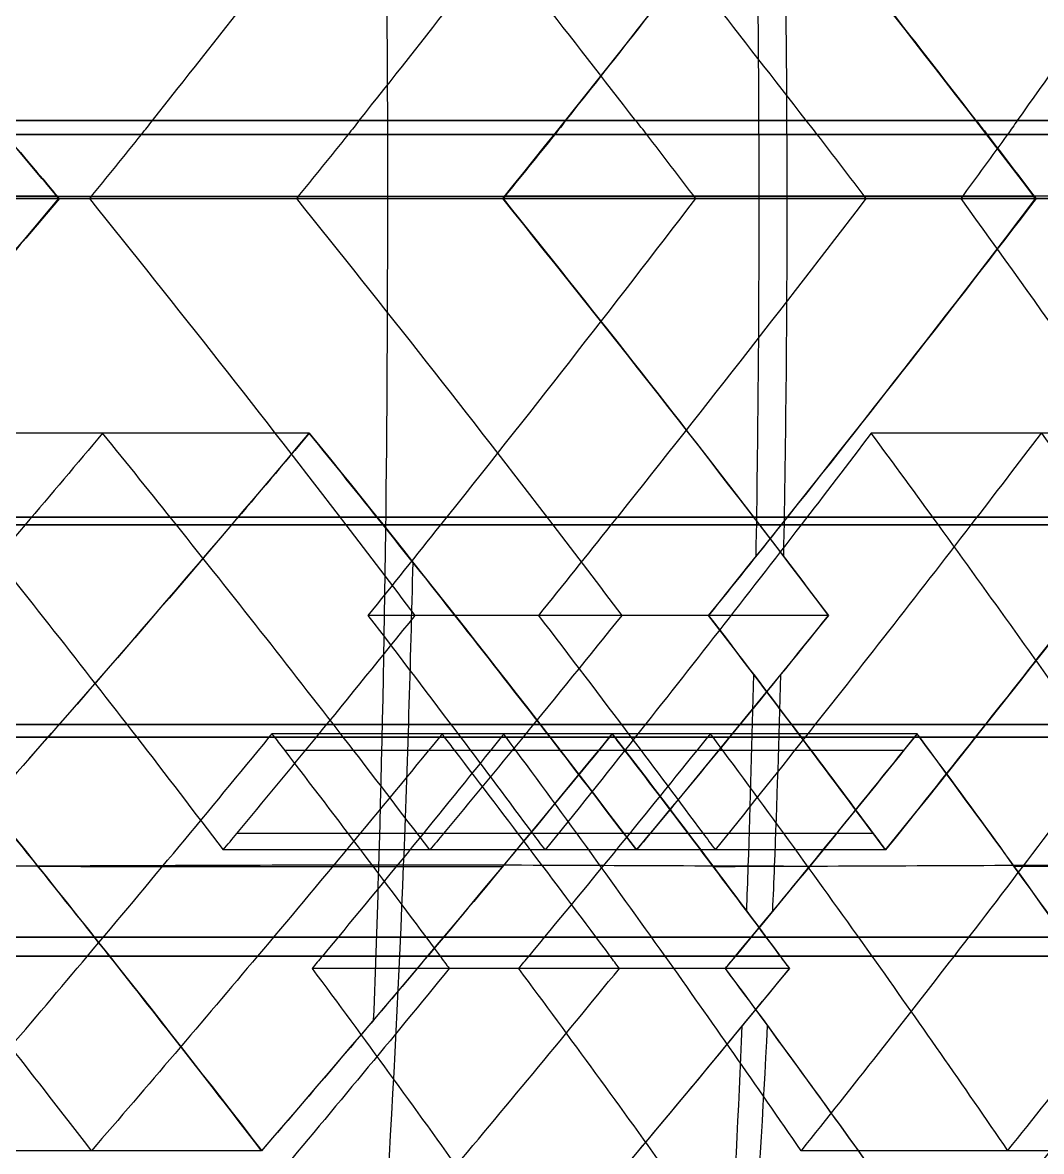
# Model space of a CAD drawing. Header units: millimetres. Extents: x -184 to 184, y -148 to 146.
# Drawn here: x 65.21 to 81.03, y -15.79 to 1.73 of the extents above; entities that cross this region are included whole.
import ezdxf

# ---------------------------------------------------------------- set-up
doc = ezdxf.new("R2010")
doc.units = ezdxf.units.MM
doc.header["$MEASUREMENT"] = 0
doc.layers.add('Helping lines', color=7, linetype='Continuous', true_color=0xc80000)
doc.layers.add('Tyre', color=7, linetype='Continuous', true_color=0x000000)

msp = doc.modelspace()

# ---------------------------------------------------------------- linework, layer by layer
at = {"layer": 'Helping lines'}
msp.add_line((184.089, -1), (-184.089, -1), dxfattribs=at)
at = {"layer": 'Helping lines', "extrusion": (0, 1, 0)}
msp.add_circle((0, 0, -1), 127, dxfattribs=at)
at = {"layer": 'Tyre'}
for p, q in [((73.645, 0.212, -111.089), (67.229, 0.212, -103.202)), ((80.015, 0.212, 106.593), (74.732, 0.212, 97.906)), ((88.086, 0.212, 100.027), (80.655, 0.212, 93.087)), ((73.478, -0.006, -111.214), (67.061, -0.006, -103.327)), ((80.188, -0.006, 106.477), (74.906, -0.006, 97.79)), ((87.937, -0.006, 100.173), (80.506, -0.006, 93.233)), ((65.775, -1.001, -115.929), (61.725, -1.001, -106.603)), ((72.673, -1.001, -111.734), (66.256, -1.001, -103.847)), ((80.948, -1.001, 105.893), (75.665, -1.001, 97.206)), ((87.21, -1.001, 100.798), (79.78, -1.001, 93.858)), ((69.665, -4.641, -113.557), (63.248, -4.641, -105.671)), ((83.673, -4.641, 103.669), (78.391, -4.641, 94.982)), ((68.46, -6.065, -114.236), (62.043, -6.065, -106.349)), ((70.812, -6.065, -112.808), (64.395, -6.065, -104.921)), ((76.656, -6.065, -108.949), (70.239, -6.065, -101.063)), ((76.99, -6.065, 108.713), (71.708, -6.065, 100.026)), ((82.583, -6.065, 104.499), (77.3, -6.065, 95.812)), ((84.716, -6.065, 102.761), (79.434, -6.065, 94.074)), ((75.864, -7.469, 109.447), (70.581, -7.469, 100.76)), ((77.725, -7.469, -108.134), (71.309, -7.469, -100.247)), ((65.61, -9.358, -115.727), (59.193, -9.358, -107.84)), ((73.403, -9.358, -110.998), (66.986, -9.358, -103.111)), ((74.328, -9.358, 110.401), (69.045, -9.358, 101.714)), ((74.369, -9.308, 110.376), (69.086, -9.308, 101.689)), ((74.408, -9.358, 110.347), (69.125, -9.358, 101.66)), ((76.192, -9.358, -109.114), (69.776, -9.358, -101.227)), ((77.301, -9.358, 108.331), (72.018, -9.358, 99.644)), ((79.06, -9.358, -107.063), (72.644, -9.358, -99.176)), ((79.101, -9.308, -107.036), (72.684, -9.308, -99.15)), ((79.138, -9.358, -107.006), (72.722, -9.358, -99.119)), ((80.01, -9.358, 106.334), (74.727, -9.358, 97.647)), ((74.567, -9.566, 110.227), (69.284, -9.566, 101.54)), ((78.894, -9.566, -107.173), (72.477, -9.566, -99.286)), ((74.959, -10.851, -109.864), (68.543, -10.851, -101.977)), ((78.42, -10.851, 107.421), (73.137, -10.851, 98.734)), ((74.744, -11.109, -109.991), (68.328, -11.109, -102.104)), ((78.612, -11.109, 107.261), (73.329, -11.109, 98.574)), ((66.564, -12.755, 115.022), (61.281, -12.755, 106.335)), ((71.505, -12.755, 112.017), (66.222, -12.755, 103.33)), ((76.285, -12.755, -108.805), (69.869, -12.755, -100.918)), ((76.978, -12.755, 108.316), (71.695, -12.755, 99.629)), ((81.606, -12.755, -104.887), (75.189, -12.755, -97)), ((86.092, -12.755, -101.237), (79.675, -12.755, -93.35)), ((76.125, -12.948, -108.9), (69.709, -12.948, -101.013)), ((77.121, -12.948, 108.197), (71.839, -12.948, 99.51)), ((68.925, -15.776, 113.34), (63.643, -15.776, 104.653)), ((83.717, -15.776, -102.9), (77.3, -15.776, -95.013))]:
    msp.add_line(p, q, dxfattribs=at)
at = {"layer": 'Tyre', "extrusion": (1.65375e-16, 1, 0)}
msp.add_circle((-0.002, 0, 0.212), 128.897, dxfattribs=at)
at = {"layer": 'Tyre', "extrusion": (0, 1, 0)}
for centre, radius in [((-0.002, 0, -0.006), 128.908), ((-0.002, 0, -5.943), 124.819), ((-0.002, 0, -6.065), 128.817), ((-0.002, 0, -9.163), 124.692), ((-0.002, 0, -9.358), 128.687), ((-0.002, 0, -12.46), 124.497), ((-0.002, 0, -12.755), 128.486)]:
    msp.add_circle(centre, radius, dxfattribs=at)
at = {"layer": 'Tyre', "extrusion": (5.68862e-17, 1, 0)}
msp.add_circle((-0.002, 0, -1), 124.906, dxfattribs=at)
at = {"layer": 'Tyre'}
msp.add_rational_spline([(124.908, -1), (124.899, 0.648), (124.852, 3.37), (124.703, 7.19), (124.51, 10.476), (124.241, 13.803), (123.885, 17.123), (123.447, 20.287), (122.914, 23.337), (122.382, 25.762), (121.876, 27.676), (121.473, 29.022), (121.019, 30.364), (120.504, 31.689), (119.916, 32.98), (119.282, 34.161), (118.6, 35.23), (117.867, 36.188), (117.08, 37.039), (116.233, 37.786), (115.316, 38.436), (114.316, 38.994), (113.29, 39.429), (112.303, 39.744), (111.37, 39.972), (110.434, 40.151), (109.448, 40.297), (108.053, 40.454), (106.229, 40.583), (104.168, 40.664), (102.469, 40.714), (100.862, 40.765), (98.576, 40.845), (95.534, 40.953), (92.055, 41.027), (88.75, 41.006), (85.989, 40.877), (83.68, 40.669), (81.135, 40.355), (78.503, 39.914), (75.856, 39.4), (73.023, 38.814), (69.451, 38.037), (65.86, 37.301), (63.547, 36.882), (62.11, 36.639), (60.938, 36.448), (59.572, 36.216), (58.351, 35.988), (57.164, 35.736), (56.018, 35.449), (54.92, 35.119), (53.877, 34.739), (52.894, 34.3), (52.008, 33.814), (51.259, 33.315), (50.623, 32.811), (50.04, 32.273), (49.446, 31.644), (48.829, 30.902), (48.177, 30.029), (47.482, 29.009), (46.733, 27.826), (45.919, 26.462), (45.033, 24.906), (44.425, 23.8), (44.107, 23.214), (43.548, 22.185), (42.425, 21.852), (41.395, 22.411), (40.365, 22.97), (40.033, 24.094), (40.592, 25.123), (40.918, 25.724), (41.546, 26.866), (42.468, 28.485), (43.332, 29.934), (44.151, 31.225), (44.937, 32.377), (45.928, 33.701), (46.949, 34.867), (48.028, 35.859), (48.719, 36.406), (49.341, 36.845), (50.085, 37.323), (51.104, 37.882), (52.367, 38.446), (54.076, 39.07), (56.246, 39.655), (58.964, 40.183), (61.016, 40.511), (62.851, 40.821), (64.209, 41.067), (65.356, 41.291), (65.845, 41.388)], [1, 1, 1, 1, 1, 1, 1, 1, 1, 1, 1, 1, 1, 1, 1, 1, 1, 1, 1, 1, 1, 1, 1, 1, 1, 1, 1, 1, 1, 1, 1, 1, 1, 1, 1, 1, 1, 1, 1, 1, 1, 1, 1, 1, 1, 1, 1, 1, 1, 1, 1, 1, 1, 1, 1, 1, 1, 1, 1, 1, 1, 1, 1, 1, 1, 1, 1, 0.804737854124, 0.804737854124, 1, 0.804737854124, 0.804737854124, 1, 1, 1, 1, 1, 1, 1, 1, 1, 1, 1, 1, 1, 1, 1, 1, 1, 1, 1, 1, 1, 1, 1], degree=3, knots=[108.808161, 108.808161, 108.808161, 108.808161, 113.797806, 117.050963, 120.384493, 123.764065, 127.157029, 130.495748, 133.432543, 136.531448, 138.010553, 139.427952, 140.785725, 142.299625, 143.730997, 145.080211, 146.354941, 147.566982, 148.730546, 149.859582, 150.982584, 152.130155, 153.322278, 154.351013, 155.264868, 156.228395, 157.237577, 158.282271, 160.478196, 162.77302, 164.528358, 165.625496, 167.63875, 171.454833, 174.845134, 178.172394, 181.46365, 183.210579, 185.191777, 189.227557, 191.289376, 193.356007, 197.987497, 202.358965, 204.453946, 205.107121, 206.770472, 208.049456, 209.304378, 210.53038, 211.723419, 212.88081, 214.002049, 215.083552, 216.138252, 217.057687, 217.805612, 218.594294, 219.457372, 220.42327, 221.517158, 222.754637, 224.159674, 225.759065, 227.563848, 229.580823, 229.580823, 229.580823, 232.751771, 232.751771, 232.751771, 235.92272, 235.92272, 235.92272, 237.99271, 239.869536, 241.564302, 243.099876, 244.499475, 245.786993, 248.107402, 249.180378, 250.222553, 250.775012, 251.486183, 252.898229, 254.292224, 255.672174, 258.401626, 261.089395, 264.054222, 264.696193, 266.723908, 268.233507, 268.233507, 268.233507, 268.233507], dxfattribs=at)
for points, knots in [([(70.665, -13.749, 112.468), (70.696, -12.954, 112.519), (70.839, -8.694, 112.768), (70.92, -0.961, 112.979), (70.841, 6.745, 112.769), (70.696, 10.979, 112.519), (70.666, 11.747, 112.469)], [30.013322, 30.013322, 30.013322, 30.013322, 32.39871, 42.799028, 53.199346, 55.50591, 55.50591, 55.50591, 55.50591]), ([(60.254, 5.467, -118.758), (61.182, 4.4, -118.33), (62.1, 3.333, -117.881), (63.942, 1.177, -116.94), (64.864, 0.087, -116.446), (65.786, -1.001, -115.95)], [-373.109176, -373.109176, -373.109176, -373.109176, -368.676402, -368.676402, -364.144796, -364.144796, -364.144796, -364.144796]), ([(67.229, 0.212, -103.202), (68.251, 1.495, -102.513), (69.255, 2.78, -101.799), (70.241, 4.065, -101.062), (70.599, 4.532, -100.793), (70.955, 5, -100.522), (71.309, 5.467, -100.247)], [-613.876934, -613.876934, -613.876934, -613.876934, -608.53853, -608.53853, -608.53853, -606.596371, -606.596371, -606.596371, -606.596371]), ([(74.517, 5.467, -104.19), (74.163, 5, -104.465), (73.807, 4.532, -104.737), (73.449, 4.065, -105.005), (72.464, 2.78, -105.743), (71.459, 1.495, -106.456), (70.437, 0.212, -107.146)], [606.596371, 606.596371, 606.596371, 606.596371, 608.53853, 608.53853, 608.53853, 613.876934, 613.876934, 613.876934, 613.876934]), ([(74.732, 0.212, 97.906), (73.74, 1.495, 98.638), (72.731, 2.78, 99.346), (71.706, 4.065, 100.027), (71.333, 4.532, 100.275), (70.958, 5, 100.519), (70.581, 5.467, 100.76)], [-613.876934, -613.876934, -613.876934, -613.876934, -608.53853, -608.53853, -608.53853, -606.596371, -606.596371, -606.596371, -606.596371]), ([(73.222, 5.467, 105.104), (73.6, 5, 104.863), (73.975, 4.532, 104.618), (74.348, 4.065, 104.371), (75.373, 2.78, 103.689), (76.381, 1.495, 102.982), (77.373, 0.212, 102.25)], [606.596371, 606.596371, 606.596371, 606.596371, 608.53853, 608.53853, 608.53853, 613.876934, 613.876934, 613.876934, 613.876934]), ([(77.725, 5.467, -108.133), (77.371, 5, -108.408), (77.015, 4.532, -108.68), (76.657, 4.065, -108.948), (75.672, 2.78, -109.686), (74.667, 1.495, -110.4), (73.645, 0.212, -111.089)], [606.596371, 606.596371, 606.596371, 606.596371, 608.53853, 608.53853, 608.53853, 613.876934, 613.876934, 613.876934, 613.876934]), ([(75.864, 5.467, 109.447), (76.241, 5, 109.206), (76.616, 4.532, 108.962), (76.989, 4.065, 108.714), (78.014, 2.78, 108.033), (79.023, 1.495, 107.325), (80.015, 0.212, 106.593)], [606.596371, 606.596371, 606.596371, 606.596371, 608.53853, 608.53853, 608.53853, 613.876934, 613.876934, 613.876934, 613.876934]), ([(84.295, 5.467, 89.603), (83.982, 5, 89.924), (83.666, 4.532, 90.241), (83.348, 4.065, 90.556), (82.472, 2.78, 91.421), (81.574, 1.495, 92.265), (80.655, 0.212, 93.087)], [-875.802513, -875.802513, -875.802513, -875.802513, -873.860353, -873.860353, -873.860353, -868.521949, -868.521949, -868.521949, -868.521949]), ([(76.603, -6.553, 108.973), (76.635, -4.691, 109.024), (76.665, -0.988, 109.071), (76.632, 2.715, 109.021), (76.601, 4.55, 108.97)], [37.215222, 37.215222, 37.215222, 37.215222, 42.799028, 48.303322, 48.303322, 48.303322, 48.303322]), ([(77.031, -6.553, -108.671), (77.068, -4.691, -108.718), (77.102, -0.988, -108.763), (77.065, 2.715, -108.715), (77.028, 4.55, -108.668)], [37.215222, 37.215222, 37.215222, 37.215222, 42.799028, 48.303322, 48.303322, 48.303322, 48.303322]), ([(65.775, -1.001, -115.929), (65.499, -0.669, -116.089), (65.221, -0.337, -116.247), (64.943, -0.006, -116.404), (64.882, 0.067, -116.438), (64.819, 0.14, -116.469), (64.755, 0.212, -116.495)], [866.838133, 866.838133, 866.838133, 866.838133, 868.219821, 868.219821, 868.219821, 868.521949, 868.521949, 868.521949, 868.521949]), ([(66.256, -1.001, -103.847), (66.526, -0.669, -103.675), (66.794, -0.337, -103.502), (67.061, -0.006, -103.327), (67.119, 0.067, -103.289), (67.176, 0.14, -103.247), (67.229, 0.212, -103.202)], [-615.56075, -615.56075, -615.56075, -615.56075, -614.179061, -614.179061, -614.179061, -613.876934, -613.876934, -613.876934, -613.876934]), ([(70.437, 0.212, -107.146), (70.384, 0.14, -107.19), (70.328, 0.067, -107.232), (70.269, -0.006, -107.27), (70.002, -0.337, -107.445), (69.734, -0.669, -107.619), (69.465, -1.001, -107.791)], [613.876934, 613.876934, 613.876934, 613.876934, 614.179061, 614.179061, 614.179061, 615.56075, 615.56075, 615.56075, 615.56075]), ([(73.645, 0.212, -111.089), (73.592, 0.14, -111.134), (73.536, 0.067, -111.175), (73.478, -0.006, -111.214), (73.21, -0.337, -111.389), (72.942, -0.669, -111.562), (72.673, -1.001, -111.734)], [613.876934, 613.876934, 613.876934, 613.876934, 614.179061, 614.179061, 614.179061, 615.56075, 615.56075, 615.56075, 615.56075]), ([(75.665, -1.001, 97.206), (75.413, -0.669, 97.402), (75.16, -0.337, 97.597), (74.906, -0.006, 97.79), (74.85, 0.067, 97.832), (74.792, 0.14, 97.871), (74.732, 0.212, 97.906)], [-615.56075, -615.56075, -615.56075, -615.56075, -614.179061, -614.179061, -614.179061, -613.876934, -613.876934, -613.876934, -613.876934]), ([(77.373, 0.212, 102.25), (77.433, 0.14, 102.214), (77.491, 0.067, 102.175), (77.547, -0.006, 102.133), (77.801, -0.337, 101.94), (78.055, -0.669, 101.746), (78.307, -1.001, 101.549)], [613.876934, 613.876934, 613.876934, 613.876934, 614.179061, 614.179061, 614.179061, 615.56075, 615.56075, 615.56075, 615.56075]), ([(80.655, 0.212, 93.087), (80.609, 0.14, 93.139), (80.559, 0.067, 93.187), (80.506, -0.006, 93.233), (80.265, -0.337, 93.443), (80.023, -0.669, 93.651), (79.78, -1.001, 93.858)], [-868.521949, -868.521949, -868.521949, -868.521949, -868.219821, -868.219821, -868.219821, -866.838133, -866.838133, -866.838133, -866.838133]), ([(80.015, 0.212, 106.593), (80.075, 0.14, 106.558), (80.133, 0.067, 106.519), (80.188, -0.006, 106.477), (80.443, -0.337, 106.284), (80.696, -0.669, 106.089), (80.948, -1.001, 105.893)], [613.876934, 613.876934, 613.876934, 613.876934, 614.179061, 614.179061, 614.179061, 615.56075, 615.56075, 615.56075, 615.56075]), ([(65.753, -0.962, -115.968), (65.025, -0.962, -116.355), (62.313, -0.961, -117.831), (57.767, -0.961, -120.223), (51.354, -0.961, -123.064), (45.408, -0.961, -125.37), (41.554, -0.962, -126.655), (39.865, -0.962, -127.177)], [-14.866618, -14.866618, -14.866618, -14.866618, -12.684102, -5.796303, 1.091495, 7.979294, 13.26091, 13.26091, 13.26091, 13.26091]), ([(44.107, -25.214), (44.425, -25.8), (45.033, -26.906), (45.919, -28.462), (46.733, -29.826), (47.482, -31.009), (48.177, -32.029), (48.829, -32.902), (49.446, -33.644), (50.04, -34.273), (50.623, -34.811), (51.259, -35.315), (52.008, -35.814), (52.894, -36.3), (53.877, -36.739), (54.92, -37.119), (56.018, -37.449), (57.164, -37.736), (58.351, -37.988), (59.572, -38.216), (60.938, -38.448), (62.11, -38.639), (63.547, -38.882), (65.86, -39.301), (69.451, -40.037), (73.023, -40.814), (75.856, -41.4), (78.503, -41.914), (81.135, -42.355), (83.68, -42.669), (85.989, -42.877), (88.75, -43.006), (92.055, -43.027), (95.534, -42.953), (98.576, -42.845), (100.862, -42.765), (102.469, -42.714), (104.168, -42.664), (106.229, -42.583), (108.053, -42.454), (109.448, -42.297), (110.434, -42.151), (111.37, -41.972), (112.303, -41.744), (113.29, -41.429), (114.316, -40.994), (115.316, -40.436), (116.233, -39.786), (117.08, -39.039), (117.867, -38.188), (118.6, -37.23), (119.282, -36.161), (119.916, -34.98), (120.504, -33.689), (121.019, -32.364), (121.473, -31.022), (121.876, -29.676), (122.382, -27.762), (122.914, -25.337), (123.447, -22.287), (123.885, -19.123), (124.241, -15.803), (124.51, -12.476), (124.703, -9.19), (124.852, -5.37), (124.899, -2.648), (124.908, -1)], [-120.649004, -120.649004, -120.649004, -120.649004, -118.650702, -116.862627, -115.278043, -113.886013, -112.659991, -111.57623, -110.619273, -109.764185, -108.982805, -108.241804, -107.330881, -106.285945, -105.214455, -104.103595, -102.956919, -101.774926, -100.560273, -99.316969, -98.049825, -96.401874, -95.754745, -93.679159, -89.348161, -84.759548, -82.712049, -80.669318, -76.6709, -74.708043, -72.977287, -69.716501, -66.420043, -63.061128, -59.280374, -57.285758, -56.198777, -54.459689, -52.18611, -50.010515, -48.975492, -47.975653, -47.021046, -46.115651, -45.09644, -43.915354, -42.778406, -41.665801, -40.547217, -39.394425, -38.193605, -36.930675, -35.593952, -34.175832, -32.675947, -31.330744, -29.926467, -28.461055, -25.390839, -22.481232, -19.173422, -15.811868, -12.463584, -9.160915, -5.937875, -0.994422, -0.994422, -0.994422, -0.994422]), ([(56.826, -0.962, 120.594), (57.563, -0.962, 120.222), (60.332, -0.961, 118.858), (64.908, -0.961, 116.523), (70.927, -0.961, 112.922), (76.24, -0.961, 109.394), (79.512, -0.962, 106.986), (80.913, -0.962, 105.908)], [-14.866618, -14.866618, -14.866618, -14.866618, -12.684102, -5.796303, 1.091495, 7.979294, 13.26091, 13.26091, 13.26091, 13.26091]), ([(65.786, -1.001, -115.95), (64.86, -2.089, -116.437), (63.939, -3.178, -116.934), (62.098, -5.335, -117.878), (61.181, -6.402, -118.329), (60.254, -7.469, -118.758)], [-364.144796, -364.144796, -364.144796, -364.144796, -359.613713, -359.613713, -355.180501, -355.180501, -355.180501, -355.180501]), ([(60.254, -7.469, -118.758), (60.661, -7.001, -118.57), (61.067, -6.533, -118.379), (61.47, -6.065, -118.184), (62.928, -4.375, -117.48), (64.363, -2.687, -116.727), (65.775, -1.001, -115.929)], [857.873838, 857.873838, 857.873838, 857.873838, 859.818454, 859.818454, 859.818454, 866.838133, 866.838133, 866.838133, 866.838133]), ([(71.309, -7.469, -100.247), (70.955, -7.001, -100.522), (70.598, -6.533, -100.794), (70.239, -6.065, -101.063), (68.944, -4.375, -102.033), (67.615, -2.687, -102.961), (66.256, -1.001, -103.847)], [-624.525045, -624.525045, -624.525045, -624.525045, -622.580428, -622.580428, -622.580428, -615.56075, -615.56075, -615.56075, -615.56075]), ([(69.465, -1.001, -107.791), (70.824, -2.687, -106.904), (72.152, -4.375, -105.976), (73.447, -6.065, -105.006), (73.806, -6.533, -104.737), (74.163, -7.001, -104.465), (74.517, -7.469, -104.19)], [615.56075, 615.56075, 615.56075, 615.56075, 622.580428, 622.580428, 622.580428, 624.525045, 624.525045, 624.525045, 624.525045]), ([(70.581, -7.469, 100.76), (70.959, -7.001, 100.519), (71.334, -6.533, 100.274), (71.708, -6.065, 100.026), (73.056, -4.375, 99.13), (74.375, -2.687, 98.189), (75.665, -1.001, 97.206)], [-624.525045, -624.525045, -624.525045, -624.525045, -622.580428, -622.580428, -622.580428, -615.56075, -615.56075, -615.56075, -615.56075]), ([(72.673, -1.001, -111.734), (74.032, -2.687, -110.848), (75.36, -4.375, -109.919), (76.656, -6.065, -108.949), (77.015, -6.533, -108.681), (77.371, -7.001, -108.409), (77.725, -7.469, -108.134)], [615.56075, 615.56075, 615.56075, 615.56075, 622.580428, 622.580428, 622.580428, 624.525045, 624.525045, 624.525045, 624.525045]), ([(94.603, -0.962, -93.928), (94.006, -0.962, -94.498), (91.793, -0.961, -96.65), (88.061, -0.961, -100.18), (82.652, -0.961, -104.646), (77.548, -0.961, -108.47), (74.184, -0.962, -110.747), (72.699, -0.962, -111.706)], [-14.866618, -14.866618, -14.866618, -14.866618, -12.684102, -5.796303, 1.091495, 7.979294, 13.26091, 13.26091, 13.26091, 13.26091]), ([(78.307, -1.001, 101.549), (77.016, -2.687, 102.533), (75.697, -4.375, 103.474), (74.349, -6.065, 104.37), (73.976, -6.533, 104.618), (73.6, -7.001, 104.863), (73.222, -7.469, 105.104)], [615.56075, 615.56075, 615.56075, 615.56075, 622.580428, 622.580428, 622.580428, 624.525045, 624.525045, 624.525045, 624.525045]), ([(80.948, -1.001, 105.893), (79.658, -2.687, 106.876), (78.338, -4.375, 107.817), (76.99, -6.065, 108.713), (76.617, -6.533, 108.961), (76.241, -7.001, 109.206), (75.864, -7.469, 109.447)], [615.56075, 615.56075, 615.56075, 615.56075, 622.580428, 622.580428, 622.580428, 624.525045, 624.525045, 624.525045, 624.525045]), ([(79.78, -1.001, 93.858), (81.005, -2.687, 92.795), (82.195, -4.375, 91.695), (83.346, -6.065, 90.557), (83.665, -6.533, 90.242), (83.982, -7.001, 89.924), (84.295, -7.469, 89.603)], [-866.838133, -866.838133, -866.838133, -866.838133, -859.818454, -859.818454, -859.818454, -857.873838, -857.873838, -857.873838, -857.873838]), ([(66.457, -4.641, -109.614), (66.057, -5.116, -109.844), (65.656, -5.59, -110.07), (65.252, -6.065, -110.293), (64.314, -7.165, -110.809), (63.364, -8.263, -111.306), (62.401, -9.358, -111.784), (61.887, -9.942, -112.039), (61.37, -10.526, -112.288), (60.848, -11.109, -112.531)], [638.549343, 638.549343, 638.549343, 638.549343, 640.53408, 640.53408, 640.53408, 645.138142, 645.138142, 645.138142, 647.595223, 647.595223, 647.595223, 647.595223]), ([(63.248, -4.641, -105.671), (63.633, -5.115, -105.424), (64.016, -5.59, -105.174), (64.395, -6.065, -104.921), (65.273, -7.162, -104.336), (66.137, -8.259, -103.733), (66.986, -9.358, -103.111), (67.438, -9.942, -102.781), (67.885, -10.525, -102.445), (68.328, -11.109, -102.104)], [-638.549343, -638.549343, -638.549343, -638.549343, -636.573355, -636.573355, -636.573355, -632.008427, -632.008427, -632.008427, -629.583304, -629.583304, -629.583304, -629.583304]), ([(69.665, -4.641, -113.557), (69.265, -5.116, -113.787), (68.864, -5.59, -114.013), (68.46, -6.065, -114.236), (67.522, -7.165, -114.752), (66.573, -8.263, -115.25), (65.609, -9.358, -115.727), (65.096, -9.942, -115.982), (64.578, -10.526, -116.231), (64.057, -11.109, -116.475)], [638.549343, 638.549343, 638.549343, 638.549343, 640.53408, 640.53408, 640.53408, 645.138142, 645.138142, 645.138142, 647.595223, 647.595223, 647.595223, 647.595223]), ([(71.536, -11.109, -106.047), (71.093, -10.525, -106.388), (70.646, -9.942, -106.724), (70.194, -9.358, -107.054), (69.345, -8.259, -107.676), (68.481, -7.162, -108.279), (67.603, -6.065, -108.865), (67.224, -5.59, -109.118), (66.841, -5.115, -109.368), (66.457, -4.641, -109.614)], [629.583304, 629.583304, 629.583304, 629.583304, 632.008427, 632.008427, 632.008427, 636.573355, 636.573355, 636.573355, 638.549343, 638.549343, 638.549343, 638.549343]), ([(74.744, -11.109, -109.991), (74.301, -10.525, -110.332), (73.854, -9.942, -110.667), (73.403, -9.358, -110.998), (72.553, -8.259, -111.62), (71.689, -7.162, -112.223), (70.812, -6.065, -112.808), (70.432, -5.59, -113.061), (70.049, -5.115, -113.311), (69.665, -4.641, -113.557)], [629.583304, 629.583304, 629.583304, 629.583304, 632.008427, 632.008427, 632.008427, 636.573355, 636.573355, 636.573355, 638.549343, 638.549343, 638.549343, 638.549343]), ([(78.391, -4.641, 94.982), (78.03, -5.115, 95.262), (77.666, -5.59, 95.539), (77.3, -6.065, 95.812), (76.455, -7.162, 96.442), (75.598, -8.259, 97.055), (74.727, -9.358, 97.647), (74.265, -9.942, 97.961), (73.799, -10.525, 98.271), (73.329, -11.109, 98.574)], [-638.549343, -638.549343, -638.549343, -638.549343, -636.573355, -636.573355, -636.573355, -632.008427, -632.008427, -632.008427, -629.583304, -629.583304, -629.583304, -629.583304]), ([(75.97, -11.109, 102.917), (76.44, -10.525, 102.614), (76.906, -9.942, 102.305), (77.369, -9.358, 101.99), (78.239, -8.259, 101.398), (79.097, -7.162, 100.786), (79.942, -6.065, 100.155), (80.308, -5.59, 99.882), (80.671, -5.115, 99.606), (81.032, -4.641, 99.326)], [629.583304, 629.583304, 629.583304, 629.583304, 632.008427, 632.008427, 632.008427, 636.573355, 636.573355, 636.573355, 638.549343, 638.549343, 638.549343, 638.549343]), ([(83.018, -11.109, 90.674), (82.614, -10.526, 91.084), (82.206, -9.942, 91.489), (81.793, -9.358, 91.887), (81.021, -8.263, 92.635), (80.234, -7.165, 93.364), (79.434, -6.065, 94.074), (79.089, -5.59, 94.38), (78.741, -5.116, 94.683), (78.391, -4.641, 94.982)], [-647.595223, -647.595223, -647.595223, -647.595223, -645.138142, -645.138142, -645.138142, -640.53408, -640.53408, -640.53408, -638.549343, -638.549343, -638.549343, -638.549343]), ([(78.612, -11.109, 107.261), (79.082, -10.525, 106.958), (79.548, -9.942, 106.649), (80.01, -9.358, 106.334), (80.88, -8.259, 105.741), (81.738, -7.162, 105.129), (82.583, -6.065, 104.498), (82.949, -5.59, 104.225), (83.312, -5.115, 103.949), (83.673, -4.641, 103.669)], [629.583304, 629.583304, 629.583304, 629.583304, 632.008427, 632.008427, 632.008427, 636.573355, 636.573355, 636.573355, 638.549343, 638.549343, 638.549343, 638.549343]), ([(81.032, -4.641, 99.326), (81.382, -5.116, 99.026), (81.73, -5.59, 98.723), (82.075, -6.065, 98.417), (82.875, -7.165, 97.707), (83.662, -8.263, 96.979), (84.435, -9.358, 96.231), (84.847, -9.942, 95.832), (85.255, -10.526, 95.428), (85.659, -11.109, 95.018)], [638.549343, 638.549343, 638.549343, 638.549343, 640.53408, 640.53408, 640.53408, 645.138142, 645.138142, 645.138142, 647.595223, 647.595223, 647.595223, 647.595223]), ([(69.059, -32.161, -109.738), (69.786, -28.699, -110.652), (70.585, -21.608, -111.703), (71.086, -13.237, -112.277), (71.241, -8.215, -112.459), (71.276, -6.644, -112.499)], [11.622363, 11.622363, 11.622363, 11.622363, 21.998391, 32.39871, 37.116955, 37.116955, 37.116955, 37.116955]), ([(80.278, -32.161, 101.819), (80.895, -28.699, 102.81), (81.618, -21.608, 103.915), (81.991, -13.237, 104.579), (82.11, -8.215, 104.787), (82.137, -6.644, 104.833)], [11.622363, 11.622363, 11.622363, 11.622363, 21.998391, 32.39871, 37.116955, 37.116955, 37.116955, 37.116955]), ([(68.328, -11.109, -102.104), (68.4, -11.023, -102.062), (68.471, -10.937, -102.019), (68.543, -10.851, -101.977), (68.957, -10.354, -101.731), (69.368, -9.856, -101.481), (69.776, -9.358, -101.227), (70.291, -8.729, -100.907), (70.802, -8.099, -100.58), (71.309, -7.469, -100.247)], [-629.583304, -629.583304, -629.583304, -629.583304, -629.224283, -629.224283, -629.224283, -627.14787, -627.14787, -627.14787, -624.525045, -624.525045, -624.525045, -624.525045]), ([(73.329, -11.109, 98.574), (73.265, -11.023, 98.627), (73.201, -10.937, 98.681), (73.137, -10.851, 98.734), (72.767, -10.354, 99.041), (72.394, -9.856, 99.345), (72.018, -9.358, 99.644), (71.543, -8.729, 100.023), (71.064, -8.099, 100.395), (70.581, -7.469, 100.76)], [-629.583304, -629.583304, -629.583304, -629.583304, -629.224283, -629.224283, -629.224283, -627.14787, -627.14787, -627.14787, -624.525045, -624.525045, -624.525045, -624.525045]), ([(74.517, -7.469, -104.19), (74.01, -8.099, -104.523), (73.499, -8.729, -104.85), (72.984, -9.358, -105.171), (72.576, -9.856, -105.425), (72.165, -10.354, -105.674), (71.751, -10.851, -105.92), (71.68, -10.937, -105.963), (71.608, -11.023, -106.005), (71.536, -11.109, -106.047)], [624.525045, 624.525045, 624.525045, 624.525045, 627.14787, 627.14787, 627.14787, 629.224283, 629.224283, 629.224283, 629.583304, 629.583304, 629.583304, 629.583304]), ([(73.222, -7.469, 105.104), (73.706, -8.099, 104.738), (74.185, -8.729, 104.366), (74.66, -9.358, 103.988), (75.035, -9.856, 103.688), (75.408, -10.354, 103.385), (75.779, -10.851, 103.077), (75.843, -10.937, 103.024), (75.907, -11.023, 102.971), (75.97, -11.109, 102.917)], [624.525045, 624.525045, 624.525045, 624.525045, 627.14787, 627.14787, 627.14787, 629.224283, 629.224283, 629.224283, 629.583304, 629.583304, 629.583304, 629.583304]), ([(77.725, -7.469, -108.134), (77.218, -8.099, -108.467), (76.707, -8.729, -108.793), (76.192, -9.358, -109.114), (75.784, -9.856, -109.368), (75.373, -10.354, -109.618), (74.959, -10.851, -109.864), (74.888, -10.937, -109.906), (74.816, -11.023, -109.949), (74.744, -11.109, -109.991)], [624.525045, 624.525045, 624.525045, 624.525045, 627.14787, 627.14787, 627.14787, 629.224283, 629.224283, 629.224283, 629.583304, 629.583304, 629.583304, 629.583304]), ([(75.864, -7.469, 109.447), (76.347, -8.099, 109.082), (76.826, -8.729, 108.71), (77.301, -9.358, 108.331), (77.677, -9.856, 108.032), (78.05, -10.354, 107.728), (78.42, -10.851, 107.421), (78.484, -10.937, 107.368), (78.548, -11.023, 107.314), (78.612, -11.109, 107.261)], [624.525045, 624.525045, 624.525045, 624.525045, 627.14787, 627.14787, 627.14787, 629.224283, 629.224283, 629.224283, 629.583304, 629.583304, 629.583304, 629.583304]), ([(76.457, -12.059, 108.741), (76.465, -11.827, 108.754), (76.508, -10.604, 108.822), (76.542, -9.379, 108.878), (76.565, -8.385, 108.914)], [31.699257, 31.699257, 31.699257, 31.699257, 32.39871, 35.38267, 35.38267, 35.38267, 35.38267]), ([(76.861, -12.059, -108.456), (76.871, -11.827, -108.468), (76.92, -10.604, -108.531), (76.961, -9.379, -108.582), (76.988, -8.385, -108.616)], [31.699257, 31.699257, 31.699257, 31.699257, 32.39871, 35.38267, 35.38267, 35.38267, 35.38267]), ([(66.284, -15.776, 108.997), (65.509, -14.77, 109.575), (64.721, -13.763, 110.135), (63.922, -12.755, 110.678), (63.025, -11.623, 111.288), (62.113, -10.491, 111.875), (61.189, -9.358, 112.441), (61.175, -9.341, 112.45), (61.162, -9.324, 112.458), (61.148, -9.308, 112.467)], [836.970222, 836.970222, 836.970222, 836.970222, 841.1573, 841.1573, 841.1573, 845.861048, 845.861048, 845.861048, 845.930751, 845.930751, 845.930751, 845.930751]), ([(63.643, -15.776, 104.653), (64.513, -14.77, 104.231), (65.373, -13.763, 103.789), (66.222, -12.755, 103.33), (67.176, -11.623, 102.814), (68.117, -10.491, 102.275), (69.045, -9.358, 101.714), (69.059, -9.341, 101.706), (69.073, -9.324, 101.698), (69.086, -9.308, 101.689)], [-836.970222, -836.970222, -836.970222, -836.970222, -832.783144, -832.783144, -832.783144, -828.079396, -828.079396, -828.079396, -828.009693, -828.009693, -828.009693, -828.009693]), ([(68.925, -15.776, 113.34), (68.15, -14.77, 113.919), (67.363, -13.763, 114.479), (66.564, -12.755, 115.022), (65.666, -11.623, 115.631), (64.755, -10.491, 116.219), (63.831, -9.358, 116.785), (63.817, -9.341, 116.794), (63.803, -9.324, 116.802), (63.789, -9.308, 116.81)], [836.970222, 836.970222, 836.970222, 836.970222, 841.1573, 841.1573, 841.1573, 845.861048, 845.861048, 845.861048, 845.930751, 845.930751, 845.930751, 845.930751]), ([(71.728, -9.308, 106.033), (71.714, -9.324, 106.041), (71.7, -9.341, 106.049), (71.686, -9.358, 106.058), (70.758, -10.491, 106.618), (69.817, -11.623, 107.157), (68.863, -12.755, 107.673), (68.014, -13.763, 108.133), (67.154, -14.77, 108.575), (66.284, -15.776, 108.997)], [828.009693, 828.009693, 828.009693, 828.009693, 828.079396, 828.079396, 828.079396, 832.783144, 832.783144, 832.783144, 836.970222, 836.970222, 836.970222, 836.970222]), ([(74.369, -9.308, 110.376), (74.355, -9.324, 110.385), (74.342, -9.341, 110.393), (74.328, -9.358, 110.401), (73.4, -10.491, 110.962), (72.459, -11.623, 111.501), (71.505, -12.755, 112.017), (70.655, -13.763, 112.477), (69.796, -14.77, 112.918), (68.925, -15.776, 113.34)], [828.009693, 828.009693, 828.009693, 828.009693, 828.079396, 828.079396, 828.079396, 832.783144, 832.783144, 832.783144, 836.970222, 836.970222, 836.970222, 836.970222]), ([(69.086, -9.308, 101.689), (69.099, -9.324, 101.68), (69.112, -9.341, 101.67), (69.125, -9.358, 101.66), (69.178, -9.427, 101.62), (69.231, -9.496, 101.58), (69.284, -9.566, 101.54), (70.101, -10.63, 100.921), (70.905, -11.693, 100.284), (71.695, -12.755, 99.629), (71.743, -12.819, 99.589), (71.791, -12.883, 99.549), (71.839, -12.948, 99.51)], [-828.009693, -828.009693, -828.009693, -828.009693, -827.939826, -827.939826, -827.939826, -827.651715, -827.651715, -827.651715, -823.219896, -823.219896, -823.219896, -822.951964, -822.951964, -822.951964, -822.951964]), ([(72.684, -9.308, -99.15), (72.671, -9.324, -99.158), (72.657, -9.341, -99.167), (72.644, -9.358, -99.176), (72.588, -9.427, -99.213), (72.533, -9.496, -99.25), (72.477, -9.566, -99.286), (71.621, -10.63, -99.848), (70.752, -11.693, -100.392), (69.869, -12.755, -100.918), (69.816, -12.819, -100.95), (69.762, -12.883, -100.981), (69.709, -12.948, -101.013)], [-828.009693, -828.009693, -828.009693, -828.009693, -827.939826, -827.939826, -827.939826, -827.651715, -827.651715, -827.651715, -823.219896, -823.219896, -823.219896, -822.951964, -822.951964, -822.951964, -822.951964]), ([(74.48, -12.948, 103.853), (74.432, -12.883, 103.893), (74.384, -12.819, 103.933), (74.337, -12.755, 103.972), (73.546, -11.693, 104.628), (72.742, -10.63, 105.265), (71.926, -9.566, 105.883), (71.873, -9.496, 105.924), (71.82, -9.427, 105.964), (71.766, -9.358, 106.004), (71.753, -9.341, 106.013), (71.741, -9.324, 106.023), (71.728, -9.308, 106.033)], [822.951964, 822.951964, 822.951964, 822.951964, 823.219896, 823.219896, 823.219896, 827.651715, 827.651715, 827.651715, 827.939826, 827.939826, 827.939826, 828.009693, 828.009693, 828.009693, 828.009693]), ([(77.3, -15.776, -95.013), (76.611, -14.77, -95.691), (75.907, -13.763, -96.354), (75.189, -12.755, -97), (74.383, -11.623, -97.726), (73.56, -10.491, -98.432), (72.722, -9.358, -99.119), (72.709, -9.341, -99.129), (72.697, -9.324, -99.139), (72.684, -9.308, -99.15)], [-836.970222, -836.970222, -836.970222, -836.970222, -832.783144, -832.783144, -832.783144, -828.079396, -828.079396, -828.079396, -828.009693, -828.009693, -828.009693, -828.009693]), ([(72.917, -12.948, -104.956), (72.97, -12.883, -104.925), (73.024, -12.819, -104.893), (73.077, -12.755, -104.861), (73.96, -11.693, -104.336), (74.829, -10.63, -103.792), (75.685, -9.566, -103.23), (75.741, -9.496, -103.193), (75.797, -9.427, -103.156), (75.852, -9.358, -103.12), (75.866, -9.341, -103.111), (75.879, -9.324, -103.102), (75.893, -9.308, -103.093)], [822.951964, 822.951964, 822.951964, 822.951964, 823.219896, 823.219896, 823.219896, 827.651715, 827.651715, 827.651715, 827.939826, 827.939826, 827.939826, 828.009693, 828.009693, 828.009693, 828.009693]), ([(77.121, -12.948, 108.197), (77.074, -12.883, 108.236), (77.026, -12.819, 108.276), (76.978, -12.755, 108.316), (76.187, -11.693, 108.972), (75.384, -10.63, 109.608), (74.567, -9.566, 110.227), (74.514, -9.496, 110.267), (74.461, -9.427, 110.307), (74.408, -9.358, 110.347), (74.395, -9.341, 110.357), (74.382, -9.324, 110.367), (74.369, -9.308, 110.376)], [822.951964, 822.951964, 822.951964, 822.951964, 823.219896, 823.219896, 823.219896, 827.651715, 827.651715, 827.651715, 827.939826, 827.939826, 827.939826, 828.009693, 828.009693, 828.009693, 828.009693]), ([(75.893, -9.308, -103.093), (75.905, -9.324, -103.083), (75.917, -9.341, -103.073), (75.93, -9.358, -103.062), (76.769, -10.491, -102.376), (77.592, -11.623, -101.669), (78.398, -12.755, -100.943), (79.115, -13.763, -100.297), (79.819, -14.77, -99.635), (80.508, -15.776, -98.956)], [828.009693, 828.009693, 828.009693, 828.009693, 828.079396, 828.079396, 828.079396, 832.783144, 832.783144, 832.783144, 836.970222, 836.970222, 836.970222, 836.970222]), ([(76.125, -12.948, -108.9), (76.179, -12.883, -108.868), (76.232, -12.819, -108.836), (76.285, -12.755, -108.805), (77.168, -11.693, -108.279), (78.037, -10.63, -107.735), (78.894, -9.566, -107.173), (78.949, -9.496, -107.136), (79.005, -9.427, -107.1), (79.06, -9.358, -107.063), (79.074, -9.341, -107.054), (79.087, -9.324, -107.045), (79.101, -9.308, -107.036)], [822.951964, 822.951964, 822.951964, 822.951964, 823.219896, 823.219896, 823.219896, 827.651715, 827.651715, 827.651715, 827.939826, 827.939826, 827.939826, 828.009693, 828.009693, 828.009693, 828.009693]), ([(82.29, -9.308, -91.335), (82.277, -9.324, -91.345), (82.265, -9.341, -91.355), (82.252, -9.358, -91.365), (81.409, -10.491, -92.047), (80.55, -11.623, -92.709), (79.675, -12.755, -93.35), (78.896, -13.763, -93.921), (78.105, -14.77, -94.476), (77.3, -15.776, -95.013)], [-845.930751, -845.930751, -845.930751, -845.930751, -845.861048, -845.861048, -845.861048, -841.1573, -841.1573, -841.1573, -836.970222, -836.970222, -836.970222, -836.970222]), ([(79.101, -9.308, -107.036), (79.113, -9.324, -107.026), (79.126, -9.341, -107.016), (79.138, -9.358, -107.006), (79.977, -10.491, -106.319), (80.8, -11.623, -105.613), (81.606, -12.755, -104.887), (82.323, -13.763, -104.24), (83.027, -14.77, -103.578), (83.717, -15.776, -102.9)], [828.009693, 828.009693, 828.009693, 828.009693, 828.079396, 828.079396, 828.079396, 832.783144, 832.783144, 832.783144, 836.970222, 836.970222, 836.970222, 836.970222]), ([(80.508, -15.776, -98.956), (81.313, -14.77, -98.419), (82.105, -13.763, -97.865), (82.883, -12.755, -97.294), (83.758, -11.623, -96.652), (84.617, -10.491, -95.99), (85.46, -9.358, -95.309), (85.473, -9.341, -95.299), (85.485, -9.324, -95.289), (85.498, -9.308, -95.279)], [836.970222, 836.970222, 836.970222, 836.970222, 841.1573, 841.1573, 841.1573, 845.861048, 845.861048, 845.861048, 845.930751, 845.930751, 845.930751, 845.930751]), ([(77.434, -11.364, -108.106), (77.253, -11.363, -108.235), (75.196, -11.358, -109.693), (71.18, -11.331, -112.373), (65.833, -11.363, -115.536), (62.455, -11.367, -117.322), (61.091, -11.367, -118.014)], [7.312289, 7.312289, 7.312289, 7.312289, 7.979294, 14.867092, 21.754891, 26.26662, 26.26662, 26.26662, 26.26662]), ([(65.452, -11.362, 115.76), (67.233, -11.364, 114.757), (69.663, -11.364, 113.311), (72.033, -11.365, 111.79), (72.67, -11.365, 111.373)], [-5.057408, -5.057408, -5.057408, -5.057408, 1.091495, 3.373133, 3.373133, 3.373133, 3.373133]), ([(75.935, -11.364, 109.164), (76.117, -11.363, 109.036), (78.18, -11.358, 107.587), (82.051, -11.331, 104.7), (86.821, -11.363, 100.721), (89.635, -11.367, 98.136), (90.744, -11.367, 97.082)], [7.312289, 7.312289, 7.312289, 7.312289, 7.979294, 14.867092, 21.754891, 26.26662, 26.26662, 26.26662, 26.26662]), ([(87.16, -11.362, -100.437), (85.618, -11.364, -101.779), (83.442, -11.364, -103.585), (81.215, -11.365, -105.308), (80.609, -11.365, -105.769)], [-5.057408, -5.057408, -5.057408, -5.057408, 1.091495, 3.373133, 3.373133, 3.373133, 3.373133]), ([(71.839, -12.948, 99.51), (70.951, -14.034, 100.051), (70.05, -15.12, 100.571), (69.137, -16.206, 101.069), (68.236, -17.277, 101.56), (67.322, -18.347, 102.029), (66.395, -19.416, 102.474)], [-822.951964, -822.951964, -822.951964, -822.951964, -818.440226, -818.440226, -818.440226, -813.991134, -813.991134, -813.991134, -813.991134]), ([(69.037, -19.416, 106.818), (69.964, -18.347, 106.373), (70.877, -17.277, 105.904), (71.778, -16.206, 105.413), (72.692, -15.12, 104.915), (73.592, -14.034, 104.394), (74.48, -12.948, 103.853)], [813.991134, 813.991134, 813.991134, 813.991134, 818.440226, 818.440226, 818.440226, 822.951964, 822.951964, 822.951964, 822.951964]), ([(69.709, -12.948, -101.013), (70.516, -14.034, -100.358), (71.308, -15.12, -99.683), (72.083, -16.206, -98.989), (72.848, -17.277, -98.305), (73.596, -18.347, -97.601), (74.325, -19.416, -96.877)], [-822.951964, -822.951964, -822.951964, -822.951964, -818.440226, -818.440226, -818.440226, -813.991134, -813.991134, -813.991134, -813.991134]), ([(71.678, -19.416, 111.162), (72.605, -18.347, 110.717), (73.519, -17.277, 110.248), (74.419, -16.206, 109.757), (75.333, -15.12, 109.259), (76.233, -14.034, 108.738), (77.121, -12.948, 108.197)], [813.991134, 813.991134, 813.991134, 813.991134, 818.440226, 818.440226, 818.440226, 822.951964, 822.951964, 822.951964, 822.951964]), ([(77.533, -19.416, -100.82), (76.804, -18.347, -101.545), (76.056, -17.277, -102.248), (75.292, -16.206, -102.933), (74.516, -15.12, -103.627), (73.724, -14.034, -104.301), (72.917, -12.948, -104.956)], [813.991134, 813.991134, 813.991134, 813.991134, 818.440226, 818.440226, 818.440226, 822.951964, 822.951964, 822.951964, 822.951964]), ([(80.742, -19.416, -104.764), (80.012, -18.347, -105.488), (79.264, -17.277, -106.192), (78.5, -16.206, -106.876), (77.725, -15.12, -107.57), (76.933, -14.034, -108.244), (76.125, -12.948, -108.9)], [813.991134, 813.991134, 813.991134, 813.991134, 818.440226, 818.440226, 818.440226, 822.951964, 822.951964, 822.951964, 822.951964]), ([(78.158, -19.416, -94.055), (79.068, -18.351, -93.449), (79.958, -17.281, -92.824), (80.829, -16.206, -92.18), (81.706, -15.124, -91.531), (82.564, -14.038, -90.863), (83.404, -12.948, -90.179)], [-668.78662, -668.78662, -668.78662, -668.78662, -664.20882, -664.20882, -664.20882, -659.598797, -659.598797, -659.598797, -659.598797]), ([(75.67, -24.985, 107.468), (75.769, -23.901, 107.63), (76.066, -20.152, 108.113), (76.276, -16.462, 108.451), (76.387, -13.837, 108.63)], [18.777938, 18.777938, 18.777938, 18.777938, 21.998391, 29.913087, 29.913087, 29.913087, 29.913087]), ([(75.925, -24.985, -107.288), (76.044, -23.901, -107.436), (76.4, -20.152, -107.878), (76.648, -16.462, -108.189), (76.779, -13.837, -108.353)], [18.777938, 18.777938, 18.777938, 18.777938, 21.998391, 29.913087, 29.913087, 29.913087, 29.913087])]:
    msp.add_open_spline(points, degree=3, knots=knots, dxfattribs=at)
for points in [[(72.668, -1.001, -111.726), (74.411, 1.152, -110.601), (76.093, 3.308, -109.403), (77.725, 5.467, -108.133)], [(80.942, -1.001, 105.885), (79.298, 1.152, 107.151), (77.607, 3.308, 108.335), (75.864, 5.467, 109.447)], [(77.727, -7.469, -108.136), (76.095, -5.309, -109.407), (74.41, -3.155, -110.602), (72.668, -1.001, -111.726)], [(75.865, -7.469, 109.45), (77.609, -5.309, 108.338), (79.3, -3.155, 107.151), (80.942, -1.001, 105.885)], [(64.058, -11.109, -116.477), (65.977, -8.962, -115.577), (67.844, -6.807, -114.605), (69.665, -4.641, -113.557)], [(69.665, -4.641, -113.557), (71.415, -6.795, -112.443), (73.108, -8.949, -111.257), (74.744, -11.109, -109.991)], [(83.673, -4.641, 103.669), (82.037, -6.795, 104.945), (80.353, -8.949, 106.143), (78.612, -11.109, 107.261)], [(74.744, -11.109, -109.991), (75.756, -9.898, -109.397), (76.75, -8.685, -108.78), (77.727, -7.469, -108.136)], [(78.612, -11.109, 107.261), (77.713, -9.898, 108.016), (76.799, -8.685, 108.746), (75.865, -7.469, 109.45)], [(63.789, -9.308, 116.81), (65.506, -11.41, 115.76), (67.308, -13.678, 114.546), (68.927, -15.776, 113.344)], [(68.927, -15.776, 113.344), (70.762, -13.657, 112.456), (72.63, -11.431, 111.428), (74.37, -9.308, 110.378)], [(74.37, -9.308, 110.378), (75.304, -10.523, 109.675), (76.22, -11.736, 108.947), (77.119, -12.947, 108.193)], [(79.102, -9.308, -107.038), (78.127, -10.523, -107.683), (77.134, -11.736, -108.302), (76.123, -12.947, -108.896)], [(83.719, -15.776, -102.903), (82.269, -13.657, -104.334), (80.675, -11.431, -105.75), (79.102, -9.308, -107.038)], [(77.119, -12.947, 108.193), (75.399, -15.047, 109.234), (73.492, -17.32, 110.284), (71.678, -19.416, 111.162)], [(76.123, -12.947, -108.896), (77.68, -15.047, -107.624), (79.307, -17.32, -106.179), (80.742, -19.416, -104.764)]]:
    msp.add_open_spline(points, degree=3, dxfattribs=at)

doc.saveas('drawing.dxf')
